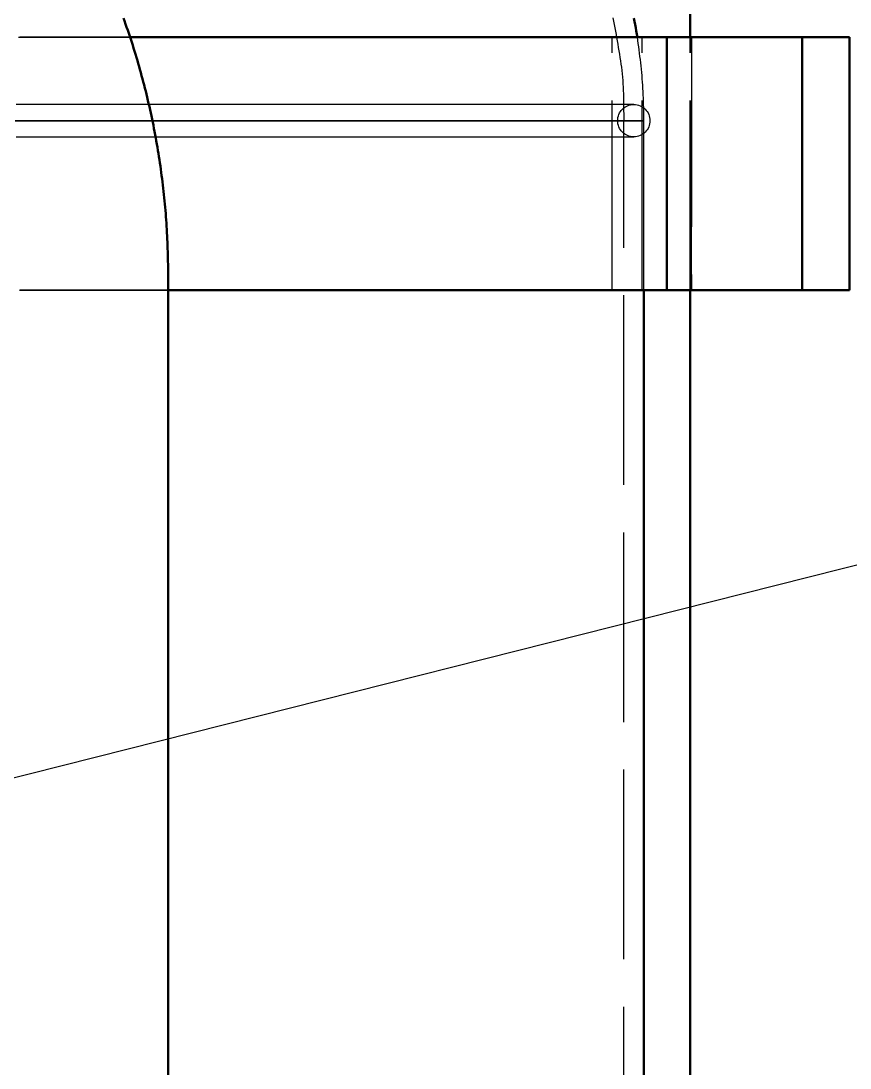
# Model space of a CAD drawing. Header units: millimetres. Extents: x 0 to 594, y 0 to 420.
# Drawn here: x 105.15 to 118.26, y 329.32 to 345.88 of the extents above; entities that cross this region are included whole.
import ezdxf

# ---------------------------------------------------------------- set-up
doc = ezdxf.new("R2010")
doc.units = ezdxf.units.MM
doc.linetypes.add('ISO02-TRAZOS', pattern=[3.75, 3, -0.75])
for name, color, linetype, lineweight in [('01-VISIBLE', 7, 'CONTINUOUS', 50), ('02-OCULTA', 4, 'ISO02-TRAZOS', 25), ('08-FINA', 5, 'CONTINUOUS', 25)]:
    doc.layers.add(name, color=color, linetype=linetype, lineweight=lineweight)

msp = doc.modelspace()

# ---------------------------------------------------------------- linework, layer by layer
at = {"layer": '01-VISIBLE'}
for p, q in [((115.73, 345.62), (115.73, 367.23)), ((115.361, 345.62), (117.5, 345.62)), ((115.361, 341.62), (115.361, 345.62)), ((117.5, 341.62), (117.5, 345.62)), ((117.5, 345.62), (118.25, 345.62)), ((118.25, 341.62), (118.25, 345.62)), ((107.475, 341.875), (107.475, 316.833)), ((115, 291.74), (115, 341.62)), ((115.361, 341.62), (117.5, 341.62)), ((115.73, 291.74), (115.73, 341.62)), ((117.5, 341.62), (118.25, 341.62))]:
    msp.add_line(p, q, dxfattribs=at)
for points in [[(106.77, 345.923), (106.787, 345.876), (106.804, 345.828), (106.82, 345.781), (106.836, 345.733), (106.853, 345.685), (106.869, 345.638), (106.884, 345.59), (106.9, 345.542), (106.915, 345.494), (106.93, 345.446), (106.945, 345.398), (106.96, 345.35), (106.974, 345.301), (106.989, 345.253), (107.003, 345.205), (107.017, 345.156), (107.03, 345.108), (107.044, 345.059), (107.057, 345.011), (107.07, 344.962), (107.083, 344.914), (107.096, 344.865), (107.108, 344.816), (107.121, 344.767), (107.133, 344.718), (107.144, 344.669), (107.156, 344.62), (107.168, 344.571), (107.179, 344.522), (107.19, 344.473), (107.201, 344.424), (107.211, 344.375), (107.222, 344.325), (107.232, 344.276), (107.242, 344.227), (107.252, 344.177), (107.261, 344.128), (107.271, 344.078), (107.28, 344.029), (107.289, 343.979), (107.297, 343.93), (107.306, 343.88), (107.314, 343.83), (107.322, 343.781), (107.33, 343.731), (107.338, 343.681), (107.346, 343.631), (107.353, 343.581), (107.36, 343.532), (107.367, 343.482), (107.373, 343.432), (107.38, 343.382), (107.386, 343.332), (107.392, 343.282), (107.398, 343.232), (107.403, 343.182), (107.409, 343.132), (107.414, 343.082), (107.419, 343.032), (107.424, 342.981), (107.428, 342.931), (107.433, 342.881), (107.437, 342.831), (107.441, 342.781), (107.444, 342.73), (107.448, 342.68), (107.451, 342.63), (107.454, 342.58), (107.457, 342.529), (107.46, 342.479), (107.462, 342.429), (107.464, 342.378), (107.466, 342.328), (107.468, 342.278), (107.47, 342.227), (107.471, 342.177), (107.472, 342.127), (107.473, 342.076), (107.474, 342.026), (107.475, 341.976), (107.475, 341.925), (107.475, 341.875)], [(114.896, 345.62), (114.888, 345.67), (114.879, 345.72), (114.871, 345.77), (114.862, 345.82), (114.852, 345.87), (114.843, 345.92)], [(106.874, 345.62), (106.925, 345.62), (106.975, 345.62), (107.025, 345.62), (107.075, 345.62), (107.125, 345.62), (107.176, 345.62), (107.226, 345.62), (107.276, 345.62), (107.326, 345.62), (107.376, 345.62), (107.427, 345.62), (107.477, 345.62), (107.527, 345.62), (107.577, 345.62), (107.628, 345.62), (107.678, 345.62), (107.728, 345.62), (107.778, 345.62), (107.828, 345.62), (107.879, 345.62), (107.929, 345.62), (107.979, 345.62), (108.029, 345.62), (108.08, 345.62), (108.13, 345.62), (108.18, 345.62), (108.23, 345.62), (108.28, 345.62), (108.331, 345.62), (108.381, 345.62), (108.431, 345.62), (108.481, 345.62), (108.531, 345.62), (108.582, 345.62), (108.632, 345.62), (108.682, 345.62), (108.732, 345.62), (108.783, 345.62), (108.833, 345.62), (108.883, 345.62), (108.933, 345.62), (108.983, 345.62), (109.034, 345.62), (109.084, 345.62), (109.134, 345.62), (109.184, 345.62), (109.234, 345.62), (109.285, 345.62), (109.335, 345.62), (109.385, 345.62), (109.435, 345.62), (109.486, 345.62), (109.536, 345.62), (109.586, 345.62), (109.636, 345.62), (109.686, 345.62), (109.737, 345.62), (109.787, 345.62), (109.837, 345.62), (109.887, 345.62), (109.937, 345.62), (109.988, 345.62), (110.038, 345.62), (110.088, 345.62), (110.138, 345.62), (110.189, 345.62), (110.239, 345.62), (110.289, 345.62), (110.339, 345.62), (110.389, 345.62), (110.44, 345.62), (110.49, 345.62), (110.54, 345.62), (110.59, 345.62), (110.64, 345.62), (110.691, 345.62), (110.741, 345.62), (110.791, 345.62), (110.841, 345.62), (110.892, 345.62), (110.942, 345.62), (110.992, 345.62), (111.042, 345.62), (111.092, 345.62), (111.143, 345.62), (111.193, 345.62), (111.243, 345.62), (111.293, 345.62), (111.343, 345.62), (111.394, 345.62), (111.444, 345.62), (111.494, 345.62), (111.544, 345.62), (111.595, 345.62), (111.645, 345.62), (111.695, 345.62), (111.745, 345.62), (111.795, 345.62), (111.846, 345.62), (111.896, 345.62), (111.946, 345.62), (111.996, 345.62), (112.047, 345.62), (112.097, 345.62), (112.147, 345.62), (112.197, 345.62), (112.247, 345.62), (112.298, 345.62), (112.348, 345.62), (112.398, 345.62), (112.448, 345.62), (112.498, 345.62), (112.549, 345.62), (112.599, 345.62), (112.649, 345.62), (112.699, 345.62), (112.75, 345.62), (112.8, 345.62), (112.85, 345.62), (112.9, 345.62), (112.95, 345.62), (113.001, 345.62), (113.051, 345.62), (113.101, 345.62), (113.151, 345.62), (113.201, 345.62), (113.252, 345.62), (113.302, 345.62), (113.352, 345.62), (113.402, 345.62), (113.453, 345.62), (113.503, 345.62), (113.553, 345.62), (113.603, 345.62), (113.653, 345.62), (113.704, 345.62), (113.754, 345.62), (113.804, 345.62), (113.854, 345.62), (113.904, 345.62), (113.955, 345.62), (114.005, 345.62), (114.055, 345.62), (114.105, 345.62), (114.156, 345.62), (114.206, 345.62), (114.256, 345.62), (114.306, 345.62), (114.356, 345.62), (114.407, 345.62), (114.457, 345.62), (114.507, 345.62), (114.557, 345.62), (114.607, 345.62), (114.658, 345.62), (114.708, 345.62), (114.758, 345.62), (114.808, 345.62), (114.859, 345.62), (114.909, 345.62), (114.959, 345.62), (115.009, 345.62), (115.059, 345.62), (115.11, 345.62), (115.16, 345.62), (115.21, 345.62), (115.26, 345.62), (115.31, 345.62), (115.361, 345.62)], [(107.475, 341.62), (107.525, 341.62), (107.575, 341.62), (107.626, 341.62), (107.676, 341.62), (107.726, 341.62), (107.776, 341.62), (107.827, 341.62), (107.877, 341.62), (107.927, 341.62), (107.977, 341.62), (108.028, 341.62), (108.078, 341.62), (108.128, 341.62), (108.178, 341.62), (108.228, 341.62), (108.279, 341.62), (108.329, 341.62), (108.379, 341.62), (108.429, 341.62), (108.48, 341.62), (108.53, 341.62), (108.58, 341.62), (108.63, 341.62), (108.68, 341.62), (108.731, 341.62), (108.781, 341.62), (108.831, 341.62), (108.881, 341.62), (108.932, 341.62), (108.982, 341.62), (109.032, 341.62), (109.082, 341.62), (109.133, 341.62), (109.183, 341.62), (109.233, 341.62), (109.283, 341.62), (109.333, 341.62), (109.384, 341.62), (109.434, 341.62), (109.484, 341.62), (109.534, 341.62), (109.585, 341.62), (109.635, 341.62), (109.685, 341.62), (109.735, 341.62), (109.785, 341.62), (109.836, 341.62), (109.886, 341.62), (109.936, 341.62), (109.986, 341.62), (110.037, 341.62), (110.087, 341.62), (110.137, 341.62), (110.187, 341.62), (110.238, 341.62), (110.288, 341.62), (110.338, 341.62), (110.388, 341.62), (110.438, 341.62), (110.489, 341.62), (110.539, 341.62), (110.589, 341.62), (110.639, 341.62), (110.69, 341.62), (110.74, 341.62), (110.79, 341.62), (110.84, 341.62), (110.89, 341.62), (110.941, 341.62), (110.991, 341.62), (111.041, 341.62), (111.091, 341.62), (111.142, 341.62), (111.192, 341.62), (111.242, 341.62), (111.292, 341.62), (111.343, 341.62), (111.393, 341.62), (111.443, 341.62), (111.493, 341.62), (111.543, 341.62), (111.594, 341.62), (111.644, 341.62), (111.694, 341.62), (111.744, 341.62), (111.795, 341.62), (111.845, 341.62), (111.895, 341.62), (111.945, 341.62), (111.995, 341.62), (112.046, 341.62), (112.096, 341.62), (112.146, 341.62), (112.196, 341.62), (112.247, 341.62), (112.297, 341.62), (112.347, 341.62), (112.397, 341.62), (112.448, 341.62), (112.498, 341.62), (112.548, 341.62), (112.598, 341.62), (112.648, 341.62), (112.699, 341.62), (112.749, 341.62), (112.799, 341.62), (112.849, 341.62), (112.9, 341.62), (112.95, 341.62), (113, 341.62), (113.05, 341.62), (113.1, 341.62), (113.151, 341.62), (113.201, 341.62), (113.251, 341.62), (113.301, 341.62), (113.352, 341.62), (113.402, 341.62), (113.452, 341.62), (113.502, 341.62), (113.553, 341.62), (113.603, 341.62), (113.653, 341.62), (113.703, 341.62), (113.753, 341.62), (113.804, 341.62), (113.854, 341.62), (113.904, 341.62), (113.954, 341.62), (114.005, 341.62), (114.055, 341.62), (114.105, 341.62), (114.155, 341.62), (114.205, 341.62), (114.256, 341.62), (114.306, 341.62), (114.356, 341.62), (114.406, 341.62), (114.457, 341.62), (114.507, 341.62), (114.557, 341.62), (114.607, 341.62), (114.658, 341.62), (114.708, 341.62), (114.758, 341.62), (114.808, 341.62), (114.858, 341.62), (114.909, 341.62), (114.959, 341.62), (115.009, 341.62), (115.059, 341.62), (115.11, 341.62), (115.16, 341.62), (115.21, 341.62), (115.26, 341.62), (115.31, 341.62), (115.361, 341.62)]]:
    msp.add_lwpolyline(points, dxfattribs=at)
at = {"layer": '02-OCULTA'}
for p, q in [((114.5, 345.62), (114.97, 345.62)), ((114.5, 341.62), (114.5, 345.62)), ((114.5, 345.62), (114.97, 345.62)), ((114.5, 341.62), (114.5, 345.62)), ((114.97, 341.62), (114.97, 345.62)), ((114.97, 341.62), (114.97, 345.62)), ((115.361, 345.62), (115.75, 345.62)), ((115.361, 341.62), (115.361, 345.62)), ((115.73, 341.62), (115.73, 345.62)), ((115.75, 345.62), (115.75, 341.62)), ((115.75, 341.62), (115.75, 345.62)), ((115.75, 345.62), (118.25, 345.62)), ((117.5, 341.62), (117.5, 345.62)), ((118.25, 341.62), (118.25, 345.62)), ((114.68, 267.29), (114.68, 344.3)), ((115, 341.62), (115, 344.3)), ((114.5, 341.62), (114.97, 341.62)), ((114.5, 341.62), (114.97, 341.62)), ((115.361, 341.62), (115.75, 341.62)), ((115.75, 341.62), (118.25, 341.62))]:
    msp.add_line(p, q, dxfattribs=at)
for points in [[(114.51, 345.925), (114.52, 345.873), (114.53, 345.821), (114.54, 345.769), (114.549, 345.717), (114.559, 345.665), (114.568, 345.613), (114.577, 345.561), (114.586, 345.509), (114.595, 345.457), (114.603, 345.405), (114.612, 345.353), (114.62, 345.3), (114.628, 345.248), (114.636, 345.196), (114.643, 345.144), (114.65, 345.091), (114.655, 345.039), (114.66, 344.986), (114.664, 344.933), (114.668, 344.881), (114.67, 344.828), (114.673, 344.775), (114.675, 344.722), (114.676, 344.67), (114.677, 344.617), (114.678, 344.564), (114.679, 344.511), (114.679, 344.458), (114.68, 344.406), (114.68, 344.353), (114.68, 344.3)], [(105.111, 345.62), (105.161, 345.62), (105.211, 345.62), (105.262, 345.62), (105.312, 345.62), (105.363, 345.62), (105.413, 345.62), (105.463, 345.62), (105.514, 345.62), (105.564, 345.62), (105.615, 345.62), (105.665, 345.62), (105.715, 345.62), (105.766, 345.62), (105.816, 345.62), (105.866, 345.62), (105.917, 345.62), (105.967, 345.62), (106.018, 345.62), (106.068, 345.62), (106.118, 345.62), (106.169, 345.62), (106.219, 345.62), (106.27, 345.62), (106.32, 345.62), (106.37, 345.62), (106.421, 345.62), (106.471, 345.62), (106.522, 345.62), (106.572, 345.62), (106.622, 345.62), (106.673, 345.62), (106.723, 345.62), (106.774, 345.62), (106.824, 345.62), (106.874, 345.62)], [(115.361, 345.62), (115.261, 345.62), (115.162, 345.62), (115.063, 345.62), (114.963, 345.62), (114.864, 345.62), (114.765, 345.62), (114.666, 345.62), (114.566, 345.62), (114.467, 345.62), (114.368, 345.62), (114.268, 345.62), (114.169, 345.62), (114.07, 345.62), (113.97, 345.62), (113.871, 345.62), (113.772, 345.62), (113.673, 345.62), (113.573, 345.62), (113.474, 345.62), (113.375, 345.62), (113.275, 345.62), (113.176, 345.62), (113.077, 345.62), (112.977, 345.62), (112.878, 345.62), (112.779, 345.62), (112.68, 345.62), (112.58, 345.62), (112.481, 345.62), (112.382, 345.62), (112.282, 345.62), (112.183, 345.62), (112.084, 345.62), (111.984, 345.62), (111.885, 345.62), (111.786, 345.62), (111.686, 345.62), (111.587, 345.62), (111.488, 345.62), (111.389, 345.62), (111.289, 345.62), (111.19, 345.62), (111.091, 345.62), (110.991, 345.62), (110.892, 345.62), (110.793, 345.62), (110.693, 345.62), (110.594, 345.62), (110.495, 345.62), (110.396, 345.62), (110.296, 345.62), (110.197, 345.62), (110.098, 345.62), (109.998, 345.62), (109.899, 345.62), (109.8, 345.62), (109.7, 345.62), (109.601, 345.62), (109.502, 345.62), (109.402, 345.62), (109.303, 345.62), (109.204, 345.62), (109.105, 345.62), (109.005, 345.62), (108.906, 345.62), (108.807, 345.62), (108.707, 345.62), (108.608, 345.62), (108.509, 345.62), (108.409, 345.62), (108.31, 345.62), (108.211, 345.62), (108.112, 345.62), (108.012, 345.62), (107.913, 345.62), (107.814, 345.62), (107.714, 345.62), (107.615, 345.62), (107.516, 345.62), (107.416, 345.62), (107.317, 345.62), (107.218, 345.62), (107.119, 345.62), (107.019, 345.62), (106.92, 345.62), (106.821, 345.62), (106.721, 345.62), (106.622, 345.62), (106.523, 345.62), (106.423, 345.62), (106.324, 345.62), (106.225, 345.62), (106.125, 345.62), (106.026, 345.62), (105.927, 345.62), (105.828, 345.62), (105.728, 345.62), (105.629, 345.62), (105.53, 345.62), (105.43, 345.62), (105.331, 345.62), (105.232, 345.62), (105.132, 345.62)], [(105.138, 345.62), (105.235, 345.62), (105.332, 345.62), (105.43, 345.62), (105.527, 345.62), (105.624, 345.62), (105.722, 345.62), (105.819, 345.62), (105.916, 345.62), (106.014, 345.62), (106.111, 345.62), (106.208, 345.62), (106.306, 345.62), (106.403, 345.62), (106.501, 345.62), (106.598, 345.62), (106.695, 345.62), (106.793, 345.62), (106.89, 345.62), (106.987, 345.62), (107.085, 345.62), (107.182, 345.62), (107.279, 345.62), (107.377, 345.62), (107.474, 345.62), (107.571, 345.62), (107.669, 345.62), (107.766, 345.62), (107.863, 345.62), (107.961, 345.62), (108.058, 345.62), (108.155, 345.62), (108.253, 345.62), (108.35, 345.62), (108.447, 345.62), (108.545, 345.62), (108.642, 345.62), (108.74, 345.62), (108.837, 345.62), (108.934, 345.62), (109.032, 345.62), (109.129, 345.62), (109.226, 345.62), (109.324, 345.62), (109.421, 345.62), (109.518, 345.62), (109.616, 345.62), (109.713, 345.62), (109.81, 345.62), (109.908, 345.62), (110.005, 345.62), (110.102, 345.62), (110.2, 345.62), (110.297, 345.62), (110.394, 345.62), (110.492, 345.62), (110.589, 345.62), (110.687, 345.62), (110.784, 345.62), (110.881, 345.62), (110.979, 345.62), (111.076, 345.62), (111.173, 345.62), (111.271, 345.62), (111.368, 345.62), (111.465, 345.62), (111.563, 345.62), (111.66, 345.62), (111.757, 345.62), (111.855, 345.62), (111.952, 345.62), (112.049, 345.62), (112.147, 345.62), (112.244, 345.62), (112.341, 345.62), (112.439, 345.62), (112.536, 345.62), (112.634, 345.62), (112.731, 345.62), (112.828, 345.62), (112.926, 345.62), (113.023, 345.62), (113.12, 345.62), (113.218, 345.62), (113.315, 345.62), (113.412, 345.62), (113.51, 345.62), (113.607, 345.62), (113.704, 345.62), (113.802, 345.62), (113.899, 345.62), (113.996, 345.62), (114.094, 345.62), (114.191, 345.62), (114.288, 345.62), (114.386, 345.62), (114.483, 345.62), (114.581, 345.62), (114.678, 345.62), (114.775, 345.62), (114.873, 345.62), (114.97, 345.62)], [(114.97, 345.62), (114.873, 345.62), (114.775, 345.62), (114.678, 345.62), (114.581, 345.62), (114.483, 345.62), (114.386, 345.62), (114.288, 345.62), (114.191, 345.62), (114.094, 345.62), (113.996, 345.62), (113.899, 345.62), (113.802, 345.62), (113.704, 345.62), (113.607, 345.62), (113.51, 345.62), (113.412, 345.62), (113.315, 345.62), (113.218, 345.62), (113.12, 345.62), (113.023, 345.62), (112.926, 345.62), (112.828, 345.62), (112.731, 345.62), (112.634, 345.62), (112.536, 345.62), (112.439, 345.62), (112.341, 345.62), (112.244, 345.62), (112.147, 345.62), (112.049, 345.62), (111.952, 345.62), (111.855, 345.62), (111.757, 345.62), (111.66, 345.62), (111.563, 345.62), (111.465, 345.62), (111.368, 345.62), (111.271, 345.62), (111.173, 345.62), (111.076, 345.62), (110.979, 345.62), (110.881, 345.62), (110.784, 345.62), (110.687, 345.62), (110.589, 345.62), (110.492, 345.62), (110.394, 345.62), (110.297, 345.62), (110.2, 345.62), (110.102, 345.62), (110.005, 345.62), (109.908, 345.62), (109.81, 345.62), (109.713, 345.62), (109.616, 345.62), (109.518, 345.62), (109.421, 345.62), (109.324, 345.62), (109.226, 345.62), (109.129, 345.62), (109.032, 345.62), (108.934, 345.62), (108.837, 345.62), (108.74, 345.62), (108.642, 345.62), (108.545, 345.62), (108.447, 345.62), (108.35, 345.62), (108.253, 345.62), (108.155, 345.62), (108.058, 345.62), (107.961, 345.62), (107.863, 345.62), (107.766, 345.62), (107.669, 345.62), (107.571, 345.62), (107.474, 345.62), (107.377, 345.62), (107.279, 345.62), (107.182, 345.62), (107.085, 345.62), (106.987, 345.62), (106.89, 345.62), (106.793, 345.62), (106.695, 345.62), (106.598, 345.62), (106.501, 345.62), (106.403, 345.62), (106.306, 345.62), (106.208, 345.62), (106.111, 345.62), (106.014, 345.62), (105.916, 345.62), (105.819, 345.62), (105.722, 345.62), (105.624, 345.62), (105.527, 345.62), (105.43, 345.62), (105.332, 345.62), (105.235, 345.62), (105.138, 345.62)], [(115, 344.3), (115, 344.351), (114.999, 344.402), (114.999, 344.453), (114.998, 344.504), (114.996, 344.555), (114.994, 344.606), (114.992, 344.657), (114.99, 344.708), (114.988, 344.759), (114.985, 344.809), (114.981, 344.86), (114.978, 344.911), (114.974, 344.962), (114.97, 345.013), (114.965, 345.064), (114.96, 345.114), (114.955, 345.165), (114.95, 345.216), (114.944, 345.266), (114.938, 345.317), (114.932, 345.368), (114.925, 345.418), (114.918, 345.469), (114.911, 345.519), (114.904, 345.57), (114.896, 345.62)], [(114.84, 344.556), (114.743, 344.556), (114.647, 344.556), (114.55, 344.556), (114.453, 344.556), (114.357, 344.556), (114.26, 344.556), (114.163, 344.556), (114.066, 344.556), (113.97, 344.556), (113.873, 344.556), (113.776, 344.556), (113.68, 344.556), (113.583, 344.556), (113.486, 344.556), (113.39, 344.556), (113.293, 344.556), (113.196, 344.556), (113.099, 344.556), (113.003, 344.556), (112.906, 344.556), (112.809, 344.556), (112.713, 344.556), (112.616, 344.556), (112.519, 344.556), (112.422, 344.556), (112.326, 344.556), (112.229, 344.556), (112.132, 344.556), (112.036, 344.556), (111.939, 344.556), (111.842, 344.556), (111.746, 344.556), (111.649, 344.556), (111.552, 344.556), (111.456, 344.556), (111.359, 344.556), (111.262, 344.556), (111.165, 344.556), (111.069, 344.556), (110.972, 344.556), (110.875, 344.556), (110.779, 344.556), (110.682, 344.556), (110.585, 344.556), (110.489, 344.556), (110.392, 344.556), (110.295, 344.556), (110.198, 344.556), (110.102, 344.556), (110.005, 344.556), (109.908, 344.556), (109.812, 344.556), (109.715, 344.556), (109.618, 344.556), (109.522, 344.556), (109.425, 344.556), (109.328, 344.556), (109.231, 344.556), (109.135, 344.556), (109.038, 344.556), (108.941, 344.556), (108.845, 344.556), (108.748, 344.556), (108.651, 344.556), (108.555, 344.556), (108.458, 344.556), (108.361, 344.556), (108.264, 344.556), (108.168, 344.556), (108.071, 344.556), (107.974, 344.556), (107.878, 344.556), (107.781, 344.556), (107.684, 344.556), (107.588, 344.556), (107.491, 344.556), (107.394, 344.556), (107.297, 344.556), (107.201, 344.556), (107.104, 344.556), (107.007, 344.556), (106.911, 344.556), (106.814, 344.556), (106.717, 344.556), (106.62, 344.556), (106.524, 344.556), (106.427, 344.556), (106.33, 344.556), (106.234, 344.556), (106.137, 344.556), (106.04, 344.556), (105.944, 344.556), (105.847, 344.556), (105.75, 344.556), (105.654, 344.556), (105.557, 344.556), (105.46, 344.556), (105.363, 344.556), (105.267, 344.556), (105.17, 344.556), (105.073, 344.556)], [(114.84, 344.556), (114.743, 344.556), (114.647, 344.556), (114.55, 344.556), (114.453, 344.556), (114.357, 344.556), (114.26, 344.556), (114.163, 344.556), (114.066, 344.556), (113.97, 344.556), (113.873, 344.556), (113.776, 344.556), (113.68, 344.556), (113.583, 344.556), (113.486, 344.556), (113.39, 344.556), (113.293, 344.556), (113.196, 344.556), (113.099, 344.556), (113.003, 344.556), (112.906, 344.556), (112.809, 344.556), (112.713, 344.556), (112.616, 344.556), (112.519, 344.556), (112.422, 344.556), (112.326, 344.556), (112.229, 344.556), (112.132, 344.556), (112.036, 344.556), (111.939, 344.556), (111.842, 344.556), (111.746, 344.556), (111.649, 344.556), (111.552, 344.556), (111.456, 344.556), (111.359, 344.556), (111.262, 344.556), (111.165, 344.556), (111.069, 344.556), (110.972, 344.556), (110.875, 344.556), (110.779, 344.556), (110.682, 344.556), (110.585, 344.556), (110.489, 344.556), (110.392, 344.556), (110.295, 344.556), (110.198, 344.556), (110.102, 344.556), (110.005, 344.556), (109.908, 344.556), (109.812, 344.556), (109.715, 344.556), (109.618, 344.556), (109.522, 344.556), (109.425, 344.556), (109.328, 344.556), (109.231, 344.556), (109.135, 344.556), (109.038, 344.556), (108.941, 344.556), (108.845, 344.556), (108.748, 344.556), (108.651, 344.556), (108.555, 344.556), (108.458, 344.556), (108.361, 344.556), (108.264, 344.556), (108.168, 344.556), (108.071, 344.556), (107.974, 344.556), (107.878, 344.556), (107.781, 344.556), (107.684, 344.556), (107.588, 344.556), (107.491, 344.556), (107.394, 344.556), (107.297, 344.556), (107.201, 344.556), (107.104, 344.556), (107.007, 344.556), (106.911, 344.556), (106.814, 344.556), (106.717, 344.556), (106.62, 344.556), (106.524, 344.556), (106.427, 344.556), (106.33, 344.556), (106.234, 344.556), (106.137, 344.556), (106.04, 344.556), (105.944, 344.556), (105.847, 344.556), (105.75, 344.556), (105.654, 344.556), (105.557, 344.556), (105.46, 344.556), (105.363, 344.556), (105.267, 344.556), (105.17, 344.556), (105.073, 344.556)], [(115, 344.3), (114.903, 344.3), (114.805, 344.3), (114.707, 344.3), (114.61, 344.3), (114.513, 344.3), (114.415, 344.3), (114.317, 344.3), (114.22, 344.3), (114.123, 344.3), (114.025, 344.3), (113.928, 344.3), (113.83, 344.3), (113.733, 344.3), (113.635, 344.3), (113.537, 344.3), (113.44, 344.3), (113.343, 344.3), (113.245, 344.3), (113.148, 344.3), (113.05, 344.3), (112.953, 344.3), (112.855, 344.3), (112.757, 344.3), (112.66, 344.3), (112.562, 344.3), (112.465, 344.3), (112.368, 344.3), (112.27, 344.3), (112.172, 344.3), (112.075, 344.3), (111.978, 344.3), (111.88, 344.3), (111.782, 344.3), (111.685, 344.3), (111.588, 344.3), (111.49, 344.3), (111.392, 344.3), (111.295, 344.3), (111.198, 344.3), (111.1, 344.3), (111.002, 344.3), (110.905, 344.3), (110.808, 344.3), (110.71, 344.3), (110.612, 344.3), (110.515, 344.3), (110.418, 344.3), (110.32, 344.3), (110.222, 344.3), (110.125, 344.3), (110.028, 344.3), (109.93, 344.3), (109.832, 344.3), (109.735, 344.3), (109.638, 344.3), (109.54, 344.3), (109.442, 344.3), (109.345, 344.3), (109.248, 344.3), (109.15, 344.3), (109.053, 344.3), (108.955, 344.3), (108.857, 344.3), (108.76, 344.3), (108.662, 344.3), (108.565, 344.3), (108.468, 344.3), (108.37, 344.3), (108.272, 344.3), (108.175, 344.3), (108.078, 344.3), (107.98, 344.3), (107.882, 344.3), (107.785, 344.3), (107.688, 344.3), (107.59, 344.3), (107.492, 344.3), (107.395, 344.3), (107.297, 344.3), (107.2, 344.3), (107.103, 344.3), (107.005, 344.3), (106.907, 344.3), (106.81, 344.3), (106.712, 344.3), (106.615, 344.3), (106.517, 344.3), (106.42, 344.3), (106.322, 344.3), (106.225, 344.3), (106.127, 344.3), (106.03, 344.3), (105.933, 344.3), (105.835, 344.3), (105.738, 344.3), (105.64, 344.3), (105.542, 344.3), (105.445, 344.3), (105.347, 344.3), (105.25, 344.3), (105.153, 344.3), (105.055, 344.3)], [(105.055, 344.3), (105.153, 344.3), (105.25, 344.3), (105.347, 344.3), (105.445, 344.3), (105.542, 344.3), (105.64, 344.3), (105.738, 344.3), (105.835, 344.3), (105.933, 344.3), (106.03, 344.3), (106.127, 344.3), (106.225, 344.3), (106.322, 344.3), (106.42, 344.3), (106.517, 344.3), (106.615, 344.3), (106.712, 344.3), (106.81, 344.3), (106.907, 344.3), (107.005, 344.3), (107.103, 344.3), (107.2, 344.3), (107.297, 344.3), (107.395, 344.3), (107.492, 344.3), (107.59, 344.3), (107.688, 344.3), (107.785, 344.3), (107.882, 344.3), (107.98, 344.3), (108.078, 344.3), (108.175, 344.3), (108.272, 344.3), (108.37, 344.3), (108.468, 344.3), (108.565, 344.3), (108.662, 344.3), (108.76, 344.3), (108.857, 344.3), (108.955, 344.3), (109.053, 344.3), (109.15, 344.3), (109.248, 344.3), (109.345, 344.3), (109.442, 344.3), (109.54, 344.3), (109.638, 344.3), (109.735, 344.3), (109.832, 344.3), (109.93, 344.3), (110.028, 344.3), (110.125, 344.3), (110.222, 344.3), (110.32, 344.3), (110.418, 344.3), (110.515, 344.3), (110.612, 344.3), (110.71, 344.3), (110.808, 344.3), (110.905, 344.3), (111.002, 344.3), (111.1, 344.3), (111.198, 344.3), (111.295, 344.3), (111.392, 344.3), (111.49, 344.3), (111.588, 344.3), (111.685, 344.3), (111.782, 344.3), (111.88, 344.3), (111.978, 344.3), (112.075, 344.3), (112.172, 344.3), (112.27, 344.3), (112.368, 344.3), (112.465, 344.3), (112.562, 344.3), (112.66, 344.3), (112.757, 344.3), (112.855, 344.3), (112.953, 344.3), (113.05, 344.3), (113.148, 344.3), (113.245, 344.3), (113.343, 344.3), (113.44, 344.3), (113.537, 344.3), (113.635, 344.3), (113.733, 344.3), (113.83, 344.3), (113.928, 344.3), (114.025, 344.3), (114.123, 344.3), (114.22, 344.3), (114.317, 344.3), (114.415, 344.3), (114.513, 344.3), (114.61, 344.3), (114.707, 344.3), (114.805, 344.3), (114.903, 344.3), (115, 344.3)], [(115, 344.3), (114.903, 344.3), (114.805, 344.3), (114.707, 344.3), (114.61, 344.3), (114.513, 344.3), (114.415, 344.3), (114.317, 344.3), (114.22, 344.3), (114.123, 344.3), (114.025, 344.3), (113.928, 344.3), (113.83, 344.3), (113.733, 344.3), (113.635, 344.3), (113.537, 344.3), (113.44, 344.3), (113.343, 344.3), (113.245, 344.3), (113.148, 344.3), (113.05, 344.3), (112.953, 344.3), (112.855, 344.3), (112.757, 344.3), (112.66, 344.3), (112.562, 344.3), (112.465, 344.3), (112.368, 344.3), (112.27, 344.3), (112.172, 344.3), (112.075, 344.3), (111.978, 344.3), (111.88, 344.3), (111.782, 344.3), (111.685, 344.3), (111.588, 344.3), (111.49, 344.3), (111.392, 344.3), (111.295, 344.3), (111.198, 344.3), (111.1, 344.3), (111.002, 344.3), (110.905, 344.3), (110.808, 344.3), (110.71, 344.3), (110.612, 344.3), (110.515, 344.3), (110.418, 344.3), (110.32, 344.3), (110.222, 344.3), (110.125, 344.3), (110.028, 344.3), (109.93, 344.3), (109.832, 344.3), (109.735, 344.3), (109.638, 344.3), (109.54, 344.3), (109.442, 344.3), (109.345, 344.3), (109.248, 344.3), (109.15, 344.3), (109.053, 344.3), (108.955, 344.3), (108.857, 344.3), (108.76, 344.3), (108.662, 344.3), (108.565, 344.3), (108.468, 344.3), (108.37, 344.3), (108.272, 344.3), (108.175, 344.3), (108.078, 344.3), (107.98, 344.3), (107.882, 344.3), (107.785, 344.3), (107.688, 344.3), (107.59, 344.3), (107.492, 344.3), (107.395, 344.3), (107.297, 344.3), (107.2, 344.3), (107.103, 344.3), (107.005, 344.3), (106.907, 344.3), (106.81, 344.3), (106.712, 344.3), (106.615, 344.3), (106.517, 344.3), (106.42, 344.3), (106.322, 344.3), (106.225, 344.3), (106.127, 344.3), (106.03, 344.3), (105.933, 344.3), (105.835, 344.3), (105.738, 344.3), (105.64, 344.3), (105.542, 344.3), (105.445, 344.3), (105.347, 344.3), (105.25, 344.3), (105.153, 344.3), (105.055, 344.3)], [(105.055, 344.3), (105.153, 344.3), (105.25, 344.3), (105.347, 344.3), (105.445, 344.3), (105.542, 344.3), (105.64, 344.3), (105.738, 344.3), (105.835, 344.3), (105.933, 344.3), (106.03, 344.3), (106.127, 344.3), (106.225, 344.3), (106.322, 344.3), (106.42, 344.3), (106.517, 344.3), (106.615, 344.3), (106.712, 344.3), (106.81, 344.3), (106.907, 344.3), (107.005, 344.3), (107.103, 344.3), (107.2, 344.3), (107.297, 344.3), (107.395, 344.3), (107.492, 344.3), (107.59, 344.3), (107.688, 344.3), (107.785, 344.3), (107.882, 344.3), (107.98, 344.3), (108.078, 344.3), (108.175, 344.3), (108.272, 344.3), (108.37, 344.3), (108.468, 344.3), (108.565, 344.3), (108.662, 344.3), (108.76, 344.3), (108.857, 344.3), (108.955, 344.3), (109.053, 344.3), (109.15, 344.3), (109.248, 344.3), (109.345, 344.3), (109.442, 344.3), (109.54, 344.3), (109.638, 344.3), (109.735, 344.3), (109.832, 344.3), (109.93, 344.3), (110.028, 344.3), (110.125, 344.3), (110.222, 344.3), (110.32, 344.3), (110.418, 344.3), (110.515, 344.3), (110.612, 344.3), (110.71, 344.3), (110.808, 344.3), (110.905, 344.3), (111.002, 344.3), (111.1, 344.3), (111.198, 344.3), (111.295, 344.3), (111.392, 344.3), (111.49, 344.3), (111.588, 344.3), (111.685, 344.3), (111.782, 344.3), (111.88, 344.3), (111.978, 344.3), (112.075, 344.3), (112.172, 344.3), (112.27, 344.3), (112.368, 344.3), (112.465, 344.3), (112.562, 344.3), (112.66, 344.3), (112.757, 344.3), (112.855, 344.3), (112.953, 344.3), (113.05, 344.3), (113.148, 344.3), (113.245, 344.3), (113.343, 344.3), (113.44, 344.3), (113.537, 344.3), (113.635, 344.3), (113.733, 344.3), (113.83, 344.3), (113.928, 344.3), (114.025, 344.3), (114.123, 344.3), (114.22, 344.3), (114.317, 344.3), (114.415, 344.3), (114.513, 344.3), (114.61, 344.3), (114.707, 344.3), (114.805, 344.3), (114.903, 344.3), (115, 344.3)], [(114.68, 344.3), (114.584, 344.3), (114.488, 344.3), (114.392, 344.3), (114.296, 344.3), (114.201, 344.3), (114.105, 344.3), (114.009, 344.3), (113.913, 344.3), (113.817, 344.3), (113.721, 344.3), (113.625, 344.3), (113.529, 344.3), (113.433, 344.3), (113.337, 344.3), (113.242, 344.3), (113.146, 344.3), (113.05, 344.3), (112.954, 344.3), (112.858, 344.3), (112.762, 344.3), (112.666, 344.3), (112.57, 344.3), (112.474, 344.3), (112.378, 344.3), (112.282, 344.3), (112.187, 344.3), (112.091, 344.3), (111.995, 344.3), (111.899, 344.3), (111.803, 344.3), (111.707, 344.3), (111.611, 344.3), (111.515, 344.3), (111.419, 344.3), (111.323, 344.3), (111.228, 344.3), (111.132, 344.3), (111.036, 344.3), (110.94, 344.3), (110.844, 344.3), (110.748, 344.3), (110.652, 344.3), (110.556, 344.3), (110.46, 344.3), (110.364, 344.3), (110.269, 344.3), (110.173, 344.3), (110.077, 344.3), (109.981, 344.3), (109.885, 344.3), (109.789, 344.3), (109.693, 344.3), (109.597, 344.3), (109.501, 344.3), (109.406, 344.3), (109.31, 344.3), (109.214, 344.3), (109.118, 344.3), (109.022, 344.3), (108.926, 344.3), (108.83, 344.3), (108.734, 344.3), (108.638, 344.3), (108.542, 344.3), (108.446, 344.3), (108.351, 344.3), (108.255, 344.3), (108.159, 344.3), (108.063, 344.3), (107.967, 344.3), (107.871, 344.3), (107.775, 344.3), (107.679, 344.3), (107.583, 344.3), (107.487, 344.3), (107.392, 344.3), (107.296, 344.3), (107.2, 344.3), (107.104, 344.3), (107.008, 344.3), (106.912, 344.3), (106.816, 344.3), (106.72, 344.3), (106.624, 344.3), (106.528, 344.3), (106.433, 344.3), (106.337, 344.3), (106.241, 344.3), (106.145, 344.3), (106.049, 344.3), (105.953, 344.3), (105.857, 344.3), (105.761, 344.3), (105.665, 344.3), (105.57, 344.3), (105.474, 344.3), (105.378, 344.3), (105.282, 344.3), (105.186, 344.3), (105.09, 344.3)], [(105.09, 344.3), (105.186, 344.3), (105.282, 344.3), (105.378, 344.3), (105.474, 344.3), (105.57, 344.3), (105.665, 344.3), (105.761, 344.3), (105.857, 344.3), (105.953, 344.3), (106.049, 344.3), (106.145, 344.3), (106.241, 344.3), (106.337, 344.3), (106.433, 344.3), (106.528, 344.3), (106.624, 344.3), (106.72, 344.3), (106.816, 344.3), (106.912, 344.3), (107.008, 344.3), (107.104, 344.3), (107.2, 344.3), (107.296, 344.3), (107.392, 344.3), (107.487, 344.3), (107.583, 344.3), (107.679, 344.3), (107.775, 344.3), (107.871, 344.3), (107.967, 344.3), (108.063, 344.3), (108.159, 344.3), (108.255, 344.3), (108.351, 344.3), (108.446, 344.3), (108.542, 344.3), (108.638, 344.3), (108.734, 344.3), (108.83, 344.3), (108.926, 344.3), (109.022, 344.3), (109.118, 344.3), (109.214, 344.3), (109.31, 344.3), (109.406, 344.3), (109.501, 344.3), (109.597, 344.3), (109.693, 344.3), (109.789, 344.3), (109.885, 344.3), (109.981, 344.3), (110.077, 344.3), (110.173, 344.3), (110.269, 344.3), (110.364, 344.3), (110.46, 344.3), (110.556, 344.3), (110.652, 344.3), (110.748, 344.3), (110.844, 344.3), (110.94, 344.3), (111.036, 344.3), (111.132, 344.3), (111.228, 344.3), (111.323, 344.3), (111.419, 344.3), (111.515, 344.3), (111.611, 344.3), (111.707, 344.3), (111.803, 344.3), (111.899, 344.3), (111.995, 344.3), (112.091, 344.3), (112.187, 344.3), (112.282, 344.3), (112.378, 344.3), (112.474, 344.3), (112.57, 344.3), (112.666, 344.3), (112.762, 344.3), (112.858, 344.3), (112.954, 344.3), (113.05, 344.3), (113.146, 344.3), (113.242, 344.3), (113.337, 344.3), (113.433, 344.3), (113.529, 344.3), (113.625, 344.3), (113.721, 344.3), (113.817, 344.3), (113.913, 344.3), (114.009, 344.3), (114.105, 344.3), (114.201, 344.3), (114.296, 344.3), (114.392, 344.3), (114.488, 344.3), (114.584, 344.3), (114.68, 344.3)], [(114.68, 344.3), (114.584, 344.3), (114.488, 344.3), (114.392, 344.3), (114.296, 344.3), (114.201, 344.3), (114.105, 344.3), (114.009, 344.3), (113.913, 344.3), (113.817, 344.3), (113.721, 344.3), (113.625, 344.3), (113.529, 344.3), (113.433, 344.3), (113.337, 344.3), (113.242, 344.3), (113.146, 344.3), (113.05, 344.3), (112.954, 344.3), (112.858, 344.3), (112.762, 344.3), (112.666, 344.3), (112.57, 344.3), (112.474, 344.3), (112.378, 344.3), (112.282, 344.3), (112.187, 344.3), (112.091, 344.3), (111.995, 344.3), (111.899, 344.3), (111.803, 344.3), (111.707, 344.3), (111.611, 344.3), (111.515, 344.3), (111.419, 344.3), (111.323, 344.3), (111.228, 344.3), (111.132, 344.3), (111.036, 344.3), (110.94, 344.3), (110.844, 344.3), (110.748, 344.3), (110.652, 344.3), (110.556, 344.3), (110.46, 344.3), (110.364, 344.3), (110.269, 344.3), (110.173, 344.3), (110.077, 344.3), (109.981, 344.3), (109.885, 344.3), (109.789, 344.3), (109.693, 344.3), (109.597, 344.3), (109.501, 344.3), (109.406, 344.3), (109.31, 344.3), (109.214, 344.3), (109.118, 344.3), (109.022, 344.3), (108.926, 344.3), (108.83, 344.3), (108.734, 344.3), (108.638, 344.3), (108.542, 344.3), (108.446, 344.3), (108.351, 344.3), (108.255, 344.3), (108.159, 344.3), (108.063, 344.3), (107.967, 344.3), (107.871, 344.3), (107.775, 344.3), (107.679, 344.3), (107.583, 344.3), (107.487, 344.3), (107.392, 344.3), (107.296, 344.3), (107.2, 344.3), (107.104, 344.3), (107.008, 344.3), (106.912, 344.3), (106.816, 344.3), (106.72, 344.3), (106.624, 344.3), (106.528, 344.3), (106.433, 344.3), (106.337, 344.3), (106.241, 344.3), (106.145, 344.3), (106.049, 344.3), (105.953, 344.3), (105.857, 344.3), (105.761, 344.3), (105.665, 344.3), (105.57, 344.3), (105.474, 344.3), (105.378, 344.3), (105.282, 344.3), (105.186, 344.3), (105.09, 344.3)], [(105.09, 344.3), (105.186, 344.3), (105.282, 344.3), (105.378, 344.3), (105.474, 344.3), (105.57, 344.3), (105.665, 344.3), (105.761, 344.3), (105.857, 344.3), (105.953, 344.3), (106.049, 344.3), (106.145, 344.3), (106.241, 344.3), (106.337, 344.3), (106.433, 344.3), (106.528, 344.3), (106.624, 344.3), (106.72, 344.3), (106.816, 344.3), (106.912, 344.3), (107.008, 344.3), (107.104, 344.3), (107.2, 344.3), (107.296, 344.3), (107.392, 344.3), (107.487, 344.3), (107.583, 344.3), (107.679, 344.3), (107.775, 344.3), (107.871, 344.3), (107.967, 344.3), (108.063, 344.3), (108.159, 344.3), (108.255, 344.3), (108.351, 344.3), (108.446, 344.3), (108.542, 344.3), (108.638, 344.3), (108.734, 344.3), (108.83, 344.3), (108.926, 344.3), (109.022, 344.3), (109.118, 344.3), (109.214, 344.3), (109.31, 344.3), (109.406, 344.3), (109.501, 344.3), (109.597, 344.3), (109.693, 344.3), (109.789, 344.3), (109.885, 344.3), (109.981, 344.3), (110.077, 344.3), (110.173, 344.3), (110.269, 344.3), (110.364, 344.3), (110.46, 344.3), (110.556, 344.3), (110.652, 344.3), (110.748, 344.3), (110.844, 344.3), (110.94, 344.3), (111.036, 344.3), (111.132, 344.3), (111.228, 344.3), (111.323, 344.3), (111.419, 344.3), (111.515, 344.3), (111.611, 344.3), (111.707, 344.3), (111.803, 344.3), (111.899, 344.3), (111.995, 344.3), (112.091, 344.3), (112.187, 344.3), (112.282, 344.3), (112.378, 344.3), (112.474, 344.3), (112.57, 344.3), (112.666, 344.3), (112.762, 344.3), (112.858, 344.3), (112.954, 344.3), (113.05, 344.3), (113.146, 344.3), (113.242, 344.3), (113.337, 344.3), (113.433, 344.3), (113.529, 344.3), (113.625, 344.3), (113.721, 344.3), (113.817, 344.3), (113.913, 344.3), (114.009, 344.3), (114.105, 344.3), (114.201, 344.3), (114.296, 344.3), (114.392, 344.3), (114.488, 344.3), (114.584, 344.3), (114.68, 344.3)], [(105.073, 344.044), (105.17, 344.044), (105.267, 344.044), (105.363, 344.044), (105.46, 344.044), (105.557, 344.044), (105.654, 344.044), (105.75, 344.044), (105.847, 344.044), (105.944, 344.044), (106.04, 344.044), (106.137, 344.044), (106.234, 344.044), (106.33, 344.044), (106.427, 344.044), (106.524, 344.044), (106.62, 344.044), (106.717, 344.044), (106.814, 344.044), (106.911, 344.044), (107.007, 344.044), (107.104, 344.044), (107.201, 344.044), (107.297, 344.044), (107.394, 344.044), (107.491, 344.044), (107.588, 344.044), (107.684, 344.044), (107.781, 344.044), (107.878, 344.044), (107.974, 344.044), (108.071, 344.044), (108.168, 344.044), (108.264, 344.044), (108.361, 344.044), (108.458, 344.044), (108.555, 344.044), (108.651, 344.044), (108.748, 344.044), (108.845, 344.044), (108.941, 344.044), (109.038, 344.044), (109.135, 344.044), (109.231, 344.044), (109.328, 344.044), (109.425, 344.044), (109.522, 344.044), (109.618, 344.044), (109.715, 344.044), (109.812, 344.044), (109.908, 344.044), (110.005, 344.044), (110.102, 344.044), (110.198, 344.044), (110.295, 344.044), (110.392, 344.044), (110.489, 344.044), (110.585, 344.044), (110.682, 344.044), (110.779, 344.044), (110.875, 344.044), (110.972, 344.044), (111.069, 344.044), (111.165, 344.044), (111.262, 344.044), (111.359, 344.044), (111.456, 344.044), (111.552, 344.044), (111.649, 344.044), (111.746, 344.044), (111.842, 344.044), (111.939, 344.044), (112.036, 344.044), (112.132, 344.044), (112.229, 344.044), (112.326, 344.044), (112.422, 344.044), (112.519, 344.044), (112.616, 344.044), (112.713, 344.044), (112.809, 344.044), (112.906, 344.044), (113.003, 344.044), (113.099, 344.044), (113.196, 344.044), (113.293, 344.044), (113.389, 344.044), (113.486, 344.044), (113.583, 344.044), (113.68, 344.044), (113.776, 344.044), (113.873, 344.044), (113.97, 344.044), (114.066, 344.044), (114.163, 344.044), (114.26, 344.044), (114.357, 344.044), (114.453, 344.044), (114.55, 344.044), (114.647, 344.044), (114.743, 344.044), (114.84, 344.044)], [(105.073, 344.044), (105.17, 344.044), (105.267, 344.044), (105.363, 344.044), (105.46, 344.044), (105.557, 344.044), (105.654, 344.044), (105.75, 344.044), (105.847, 344.044), (105.944, 344.044), (106.04, 344.044), (106.137, 344.044), (106.234, 344.044), (106.33, 344.044), (106.427, 344.044), (106.524, 344.044), (106.62, 344.044), (106.717, 344.044), (106.814, 344.044), (106.911, 344.044), (107.007, 344.044), (107.104, 344.044), (107.201, 344.044), (107.297, 344.044), (107.394, 344.044), (107.491, 344.044), (107.588, 344.044), (107.684, 344.044), (107.781, 344.044), (107.878, 344.044), (107.974, 344.044), (108.071, 344.044), (108.168, 344.044), (108.264, 344.044), (108.361, 344.044), (108.458, 344.044), (108.555, 344.044), (108.651, 344.044), (108.748, 344.044), (108.845, 344.044), (108.941, 344.044), (109.038, 344.044), (109.135, 344.044), (109.231, 344.044), (109.328, 344.044), (109.425, 344.044), (109.522, 344.044), (109.618, 344.044), (109.715, 344.044), (109.812, 344.044), (109.908, 344.044), (110.005, 344.044), (110.102, 344.044), (110.198, 344.044), (110.295, 344.044), (110.392, 344.044), (110.489, 344.044), (110.585, 344.044), (110.682, 344.044), (110.779, 344.044), (110.875, 344.044), (110.972, 344.044), (111.069, 344.044), (111.165, 344.044), (111.262, 344.044), (111.359, 344.044), (111.456, 344.044), (111.552, 344.044), (111.649, 344.044), (111.746, 344.044), (111.842, 344.044), (111.939, 344.044), (112.036, 344.044), (112.132, 344.044), (112.229, 344.044), (112.326, 344.044), (112.422, 344.044), (112.519, 344.044), (112.616, 344.044), (112.713, 344.044), (112.809, 344.044), (112.906, 344.044), (113.003, 344.044), (113.099, 344.044), (113.196, 344.044), (113.293, 344.044), (113.389, 344.044), (113.486, 344.044), (113.583, 344.044), (113.68, 344.044), (113.776, 344.044), (113.873, 344.044), (113.97, 344.044), (114.066, 344.044), (114.163, 344.044), (114.26, 344.044), (114.357, 344.044), (114.453, 344.044), (114.55, 344.044), (114.647, 344.044), (114.743, 344.044), (114.84, 344.044)], [(105.125, 341.62), (105.175, 341.62), (105.225, 341.62), (105.275, 341.62), (105.325, 341.62), (105.375, 341.62), (105.425, 341.62), (105.475, 341.62), (105.525, 341.62), (105.575, 341.62), (105.625, 341.62), (105.675, 341.62), (105.725, 341.62), (105.775, 341.62), (105.825, 341.62), (105.875, 341.62), (105.925, 341.62), (105.975, 341.62), (106.025, 341.62), (106.075, 341.62), (106.125, 341.62), (106.175, 341.62), (106.225, 341.62), (106.275, 341.62), (106.325, 341.62), (106.375, 341.62), (106.425, 341.62), (106.475, 341.62), (106.525, 341.62), (106.575, 341.62), (106.625, 341.62), (106.675, 341.62), (106.725, 341.62), (106.775, 341.62), (106.825, 341.62), (106.875, 341.62), (106.925, 341.62), (106.975, 341.62), (107.025, 341.62), (107.075, 341.62), (107.125, 341.62), (107.175, 341.62), (107.225, 341.62), (107.275, 341.62), (107.325, 341.62), (107.375, 341.62), (107.425, 341.62), (107.475, 341.62)], [(115.361, 341.62), (115.261, 341.62), (115.162, 341.62), (115.063, 341.62), (114.963, 341.62), (114.864, 341.62), (114.765, 341.62), (114.666, 341.62), (114.566, 341.62), (114.467, 341.62), (114.368, 341.62), (114.268, 341.62), (114.169, 341.62), (114.07, 341.62), (113.97, 341.62), (113.871, 341.62), (113.772, 341.62), (113.673, 341.62), (113.573, 341.62), (113.474, 341.62), (113.375, 341.62), (113.275, 341.62), (113.176, 341.62), (113.077, 341.62), (112.977, 341.62), (112.878, 341.62), (112.779, 341.62), (112.68, 341.62), (112.58, 341.62), (112.481, 341.62), (112.382, 341.62), (112.282, 341.62), (112.183, 341.62), (112.084, 341.62), (111.984, 341.62), (111.885, 341.62), (111.786, 341.62), (111.686, 341.62), (111.587, 341.62), (111.488, 341.62), (111.389, 341.62), (111.289, 341.62), (111.19, 341.62), (111.091, 341.62), (110.991, 341.62), (110.892, 341.62), (110.793, 341.62), (110.693, 341.62), (110.594, 341.62), (110.495, 341.62), (110.396, 341.62), (110.296, 341.62), (110.197, 341.62), (110.098, 341.62), (109.998, 341.62), (109.899, 341.62), (109.8, 341.62), (109.7, 341.62), (109.601, 341.62), (109.502, 341.62), (109.402, 341.62), (109.303, 341.62), (109.204, 341.62), (109.105, 341.62), (109.005, 341.62), (108.906, 341.62), (108.807, 341.62), (108.707, 341.62), (108.608, 341.62), (108.509, 341.62), (108.409, 341.62), (108.31, 341.62), (108.211, 341.62), (108.112, 341.62), (108.012, 341.62), (107.913, 341.62), (107.814, 341.62), (107.714, 341.62), (107.615, 341.62), (107.516, 341.62), (107.416, 341.62), (107.317, 341.62), (107.218, 341.62), (107.119, 341.62), (107.019, 341.62), (106.92, 341.62), (106.821, 341.62), (106.721, 341.62), (106.622, 341.62), (106.523, 341.62), (106.423, 341.62), (106.324, 341.62), (106.225, 341.62), (106.125, 341.62), (106.026, 341.62), (105.927, 341.62), (105.828, 341.62), (105.728, 341.62), (105.629, 341.62), (105.53, 341.62), (105.43, 341.62), (105.331, 341.62), (105.232, 341.62), (105.132, 341.62)], [(105.138, 341.62), (105.235, 341.62), (105.332, 341.62), (105.43, 341.62), (105.527, 341.62), (105.624, 341.62), (105.722, 341.62), (105.819, 341.62), (105.916, 341.62), (106.014, 341.62), (106.111, 341.62), (106.208, 341.62), (106.306, 341.62), (106.403, 341.62), (106.501, 341.62), (106.598, 341.62), (106.695, 341.62), (106.793, 341.62), (106.89, 341.62), (106.987, 341.62), (107.085, 341.62), (107.182, 341.62), (107.279, 341.62), (107.377, 341.62), (107.474, 341.62), (107.571, 341.62), (107.669, 341.62), (107.766, 341.62), (107.863, 341.62), (107.961, 341.62), (108.058, 341.62), (108.155, 341.62), (108.253, 341.62), (108.35, 341.62), (108.447, 341.62), (108.545, 341.62), (108.642, 341.62), (108.74, 341.62), (108.837, 341.62), (108.934, 341.62), (109.032, 341.62), (109.129, 341.62), (109.226, 341.62), (109.324, 341.62), (109.421, 341.62), (109.518, 341.62), (109.616, 341.62), (109.713, 341.62), (109.81, 341.62), (109.908, 341.62), (110.005, 341.62), (110.102, 341.62), (110.2, 341.62), (110.297, 341.62), (110.394, 341.62), (110.492, 341.62), (110.589, 341.62), (110.687, 341.62), (110.784, 341.62), (110.881, 341.62), (110.979, 341.62), (111.076, 341.62), (111.173, 341.62), (111.271, 341.62), (111.368, 341.62), (111.465, 341.62), (111.563, 341.62), (111.66, 341.62), (111.757, 341.62), (111.855, 341.62), (111.952, 341.62), (112.049, 341.62), (112.147, 341.62), (112.244, 341.62), (112.341, 341.62), (112.439, 341.62), (112.536, 341.62), (112.634, 341.62), (112.731, 341.62), (112.828, 341.62), (112.926, 341.62), (113.023, 341.62), (113.12, 341.62), (113.218, 341.62), (113.315, 341.62), (113.412, 341.62), (113.51, 341.62), (113.607, 341.62), (113.704, 341.62), (113.802, 341.62), (113.899, 341.62), (113.996, 341.62), (114.094, 341.62), (114.191, 341.62), (114.288, 341.62), (114.386, 341.62), (114.483, 341.62), (114.581, 341.62), (114.678, 341.62), (114.775, 341.62), (114.873, 341.62), (114.97, 341.62)], [(114.97, 341.62), (114.873, 341.62), (114.775, 341.62), (114.678, 341.62), (114.581, 341.62), (114.483, 341.62), (114.386, 341.62), (114.288, 341.62), (114.191, 341.62), (114.094, 341.62), (113.996, 341.62), (113.899, 341.62), (113.802, 341.62), (113.704, 341.62), (113.607, 341.62), (113.51, 341.62), (113.412, 341.62), (113.315, 341.62), (113.218, 341.62), (113.12, 341.62), (113.023, 341.62), (112.926, 341.62), (112.828, 341.62), (112.731, 341.62), (112.634, 341.62), (112.536, 341.62), (112.439, 341.62), (112.341, 341.62), (112.244, 341.62), (112.147, 341.62), (112.049, 341.62), (111.952, 341.62), (111.855, 341.62), (111.757, 341.62), (111.66, 341.62), (111.563, 341.62), (111.465, 341.62), (111.368, 341.62), (111.271, 341.62), (111.173, 341.62), (111.076, 341.62), (110.979, 341.62), (110.881, 341.62), (110.784, 341.62), (110.687, 341.62), (110.589, 341.62), (110.492, 341.62), (110.394, 341.62), (110.297, 341.62), (110.2, 341.62), (110.102, 341.62), (110.005, 341.62), (109.908, 341.62), (109.81, 341.62), (109.713, 341.62), (109.616, 341.62), (109.518, 341.62), (109.421, 341.62), (109.324, 341.62), (109.226, 341.62), (109.129, 341.62), (109.032, 341.62), (108.934, 341.62), (108.837, 341.62), (108.74, 341.62), (108.642, 341.62), (108.545, 341.62), (108.447, 341.62), (108.35, 341.62), (108.253, 341.62), (108.155, 341.62), (108.058, 341.62), (107.961, 341.62), (107.863, 341.62), (107.766, 341.62), (107.669, 341.62), (107.571, 341.62), (107.474, 341.62), (107.377, 341.62), (107.279, 341.62), (107.182, 341.62), (107.085, 341.62), (106.987, 341.62), (106.89, 341.62), (106.793, 341.62), (106.695, 341.62), (106.598, 341.62), (106.501, 341.62), (106.403, 341.62), (106.306, 341.62), (106.208, 341.62), (106.111, 341.62), (106.014, 341.62), (105.916, 341.62), (105.819, 341.62), (105.722, 341.62), (105.624, 341.62), (105.527, 341.62), (105.43, 341.62), (105.332, 341.62), (105.235, 341.62), (105.138, 341.62)]]:
    msp.add_lwpolyline(points, dxfattribs=at)
msp.add_circle((114.84, 344.3), 0.256, dxfattribs=at)
at = {"layer": '08-FINA'}
msp.add_line((143.122, 343.521), (95.5, 331.5), dxfattribs=at)

doc.saveas('drawing.dxf')
